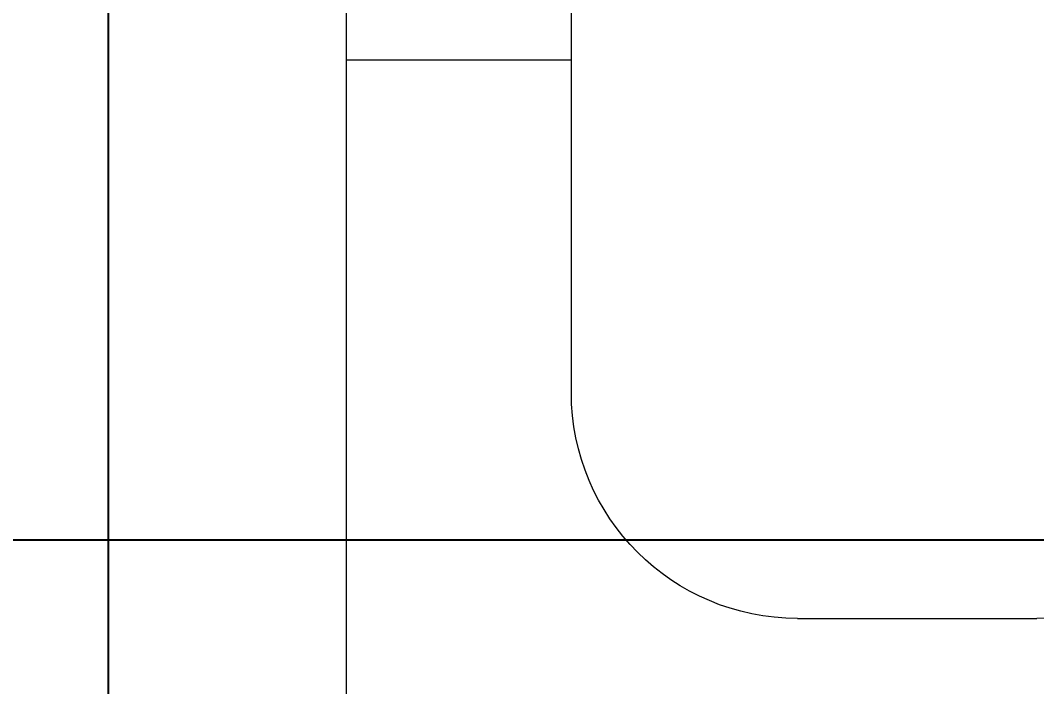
# Model space of a CAD drawing. Extents: x -178977 to 231842, y -29287 to 19916.
# Drawn here: x 16298.3 to 16386.6, y 8127.3 to 8185.1 of the extents above; entities that cross this region are included whole.
import ezdxf
from ezdxf import colors
from ezdxf.entities.mleader import LeaderData, LeaderLine
from ezdxf.math import Vec2, Vec3

# ---------------------------------------------------------------- set-up
doc = ezdxf.new("R2010")
doc.units = 0
doc.header["$LTSCALE"] = 0.25
doc.linetypes.add('DASHDOT', pattern=[25.4, 12.7, -6.35, 0, -6.35])
doc.layers.add('01-First Floor-FUR$0$FALSE CEILING', color=251, linetype='Continuous')
for name, color, linetype, lineweight in [('01-First Floor-FUR$0$LOADING', 253, 'Continuous', 5), ('01-First Floor-FUR$0$NEW Wall', 166, 'Continuous', 5), ('E-LITE-CLNG-CNDT', 6, 'DASHDOT', 35), ('E-POWR-TEXT', 6, 'Continuous', 25)]:
    doc.layers.add(name, color=color, linetype=linetype, lineweight=lineweight)
doc.styles.add('DC_Elc_Romans', font='elc_romans.shx', dxfattribs={"width": 0.7})

# ---------------------------------------------------------------- blocks, each defined once
blk = doc.blocks.new('*X285')
at = {"color": 0}
for p, q in [((5, 3), (5, 3)), ((5, 3), (5, 3)), ((5, 3), (5, 3)), ((5, 3), (5, 3)), ((5, 3), (5, 3)), ((5, 3), (5, 3)), ((5, 3), (5, 3)), ((5, 3), (5, 3)), ((5, 3), (5, 3)), ((5, 3), (5, 3)), ((5, 3), (5, 3)), ((5, 3), (5, 3)), ((5, 3), (5, 3)), ((5, 3), (5, 3)), ((5, 3), (5, 3)), ((5, 3), (5, 3)), ((5, 3), (5, 3)), ((5, 3), (5, 3)), ((5, 3), (5, 3)), ((5, 3), (5, 3)), ((5, 3), (5, 3)), ((5, 3), (5, 3)), ((5, 3), (5, 3)), ((5, 3), (5, 3)), ((5, 3), (5, 3)), ((5, 3), (5, 3)), ((5, 3), (5, 3)), ((5, 3), (5, 3)), ((5, 3), (5, 3)), ((5, 3), (5, 3)), ((5, 3), (5, 3)), ((5, 3), (5, 3)), ((5, 3), (5, 3)), ((5, 3), (5, 3)), ((5, 3), (5, 3)), ((5, 3), (5, 3)), ((5, 3), (5, 3)), ((5, 3), (5, 3)), ((5, 3), (5, 3)), ((5, 3), (5, 3)), ((5, 3), (5, 3)), ((5, 3), (5, 3)), ((5, 3), (5, 3)), ((5, 3), (5, 3)), ((5, 3), (5, 3)), ((5, 3), (5, 3)), ((5, 3), (5, 3)), ((5, 3), (5, 3)), ((5, 3), (5, 3)), ((5, 3), (5, 3)), ((5, 3), (5, 3)), ((5, 3), (5, 3)), ((5, 3), (5, 3)), ((5, 3), (5, 3)), ((5, 3), (5, 3)), ((5, 3), (5, 3)), ((5, 3), (5, 3)), ((5, 3), (5, 3)), ((5, 3), (5, 3)), ((5, 3), (5, 3)), ((5, 3), (5, 3)), ((5, 3), (5, 3)), ((5, 3), (5, 3)), ((5, 3), (5, 3)), ((5, 3), (5, 3)), ((5, 3), (5, 3)), ((6, 3), (5, 3)), ((5, 3), (5, 3)), ((6, 3), (5, 3)), ((5, 3), (5, 3)), ((6, 3), (5, 3)), ((5, 3), (5, 3)), ((6, 3), (5, 3)), ((5, 3), (5, 3)), ((5, 3), (5, 3)), ((5, 3), (5, 3)), ((5, 3), (5, 3)), ((5, 3), (5, 3)), ((5, 3), (5, 3)), ((5, 3), (5, 3)), ((5, 3), (5, 3)), ((5, 3), (5, 3)), ((5, 3), (5, 3)), ((5, 3), (5, 3)), ((5, 3), (5, 3)), ((5, 3), (5, 3)), ((5, 3), (5, 3)), ((5, 3), (5, 3)), ((5, 3), (5, 3)), ((5, 3), (5, 3)), ((5, 3), (5, 3)), ((5, 3), (5, 3)), ((5, 3), (5, 3)), ((5, 3), (5, 3)), ((5, 3), (5, 3)), ((5, 3), (5, 3)), ((6, 3), (6, 3)), ((6, 3), (6, 3)), ((6, 3), (6, 3)), ((6, 3), (6, 3)), ((6, 3), (6, 3)), ((6, 3), (6, 3)), ((6, 3), (6, 3)), ((6, 3), (6, 3)), ((6, 3), (6, 3)), ((6, 3), (6, 3)), ((6, 3), (6, 3)), ((6, 3), (6, 3)), ((6, 3), (6, 3)), ((6, 3), (6, 3)), ((6, 3), (6, 3)), ((6, 3), (6, 3)), ((6, 3), (6, 3)), ((6, 3), (6, 3)), ((6, 3), (6, 3)), ((6, 3), (6, 3)), ((6, 3), (6, 3)), ((6, 3), (6, 3)), ((6, 3), (6, 3)), ((6, 3), (6, 3)), ((6, 3), (6, 3)), ((6, 3), (6, 3)), ((6, 3), (6, 3)), ((6, 3), (6, 3)), ((6, 3), (6, 3)), ((6, 3), (6, 3)), ((6, 3), (6, 3)), ((6, 3), (6, 3)), ((6, 3), (6, 3)), ((6, 3), (6, 3)), ((6, 3), (6, 3)), ((6, 3), (6, 3)), ((6, 3), (6, 3)), ((6, 3), (6, 3)), ((6, 3), (6, 3)), ((6, 3), (6, 3)), ((6, 3), (6, 3)), ((6, 3), (6, 3)), ((6, 3), (6, 3)), ((6, 3), (6, 3)), ((6, 3), (6, 3)), ((6, 3), (6, 3)), ((6, 3), (6, 3)), ((6, 3), (6, 3)), ((6, 3), (6, 3)), ((6, 3), (6, 3)), ((6, 3), (6, 3)), ((6, 3), (6, 3)), ((6, 3), (6, 3)), ((6, 3), (6, 3)), ((6, 3), (6, 3)), ((6, 3), (6, 3)), ((6, 3), (6, 3)), ((6, 3), (6, 3)), ((6, 3), (6, 3)), ((6, 3), (6, 3)), ((6, 3), (6, 3)), ((6, 3), (6, 3)), ((6, 3), (6, 3)), ((6, 3), (6, 3)), ((6, 3), (6, 3)), ((6, 3), (6, 3)), ((6, 3), (6, 3)), ((6, 3), (6, 3)), ((6, 3), (6, 3)), ((6, 3), (6, 3)), ((6, 3), (6, 3)), ((6, 3), (6, 3)), ((6, 3), (6, 3)), ((6, 3), (6, 3)), ((6, 3), (6, 3)), ((6, 3), (6, 3)), ((6, 3), (6, 3)), ((6, 3), (6, 3)), ((6, 3), (6, 3)), ((6, 3), (6, 3)), ((6, 3), (6, 3)), ((6, 3), (6, 3)), ((6, 3), (6, 3)), ((6, 3), (6, 3)), ((6, 3), (6, 3)), ((6, 3), (6, 3)), ((6, 3), (6, 3)), ((6, 3), (6, 3)), ((6, 3), (6, 3)), ((6, 3), (6, 3)), ((6, 3), (6, 3)), ((6, 3), (6, 3)), ((6, 3), (6, 3)), ((6, 3), (6, 3)), ((6, 3), (6, 3)), ((6, 3), (6, 3)), ((6, 3), (6, 3)), ((6, 3), (6, 3)), ((6, 3), (6, 3)), ((6, 3), (6, 3)), ((6, 3), (6, 3)), ((6, 3), (6, 3)), ((6, 3), (6, 3)), ((6, 3), (6, 3)), ((6, 3), (6, 3)), ((6, 3), (6, 3)), ((6, 3), (6, 3)), ((6, 3), (6, 3)), ((6, 3), (6, 3)), ((6, 3), (6, 3)), ((6, 3), (6, 3)), ((6, 3), (6, 3)), ((6, 3), (6, 3)), ((6, 3), (6, 3)), ((6, 3), (6, 3)), ((6, 3), (6, 3)), ((6, 3), (6, 3)), ((6, 3), (6, 3)), ((6, 3), (6, 3)), ((6, 3), (6, 3)), ((6, 3), (6, 3)), ((6, 3), (6, 3)), ((6, 3), (6, 3)), ((6, 3), (6, 3)), ((6, 3), (6, 3)), ((6, 3), (6, 3)), ((6, 3), (6, 3)), ((6, 3), (6, 3)), ((6, 3), (6, 3)), ((6, 3), (6, 3)), ((6, 3), (6, 3)), ((6, 3), (6, 3)), ((6, 3), (6, 3)), ((6, 3), (6, 3)), ((6, 3), (6, 3)), ((6, 3), (6, 3)), ((6, 3), (6, 3)), ((6, 3), (6, 3)), ((6, 3), (6, 3)), ((6, 3), (6, 3)), ((6, 3), (6, 3)), ((6, 3), (6, 3)), ((6, 3), (6, 3)), ((6, 3), (6, 3)), ((6, 3), (6, 3)), ((6, 3), (6, 3)), ((6, 3), (6, 3)), ((6, 3), (6, 3)), ((6, 3), (6, 3)), ((6, 3), (6, 3)), ((6, 3), (6, 3)), ((6, 3), (6, 3)), ((6, 3), (6, 3)), ((6, 3), (6, 3)), ((6, 3), (6, 3)), ((6, 3), (6, 3)), ((6, 3), (6, 3)), ((6, 3), (6, 3)), ((6, 3), (6, 3)), ((6, 3), (6, 3)), ((6, 3), (6, 3)), ((6, 3), (6, 3)), ((6, 3), (6, 3)), ((6, 3), (6, 3)), ((6, 3), (6, 3)), ((6, 3), (6, 3)), ((6, 3), (6, 3)), ((6, 3), (6, 3)), ((6, 3), (6, 3)), ((6, 3), (6, 3)), ((6, 3), (6, 3)), ((6, 3), (6, 3)), ((6, 3), (6, 3)), ((6, 3), (6, 3)), ((6, 3), (6, 3)), ((6, 3), (6, 3)), ((6, 3), (6, 3)), ((6, 3), (6, 3)), ((6, 3), (6, 3)), ((6, 3), (6, 3)), ((6, 3), (6, 3)), ((6, 3), (6, 3)), ((6, 3), (6, 3)), ((6, 3), (6, 3)), ((6, 3), (6, 3)), ((6, 3), (6, 3)), ((6, 3), (6, 3)), ((6, 3), (6, 3)), ((6, 3), (6, 3)), ((6, 3), (6, 3)), ((6, 3), (6, 3)), ((6, 3), (6, 3)), ((6, 3), (6, 3)), ((6, 3), (6, 3)), ((6, 3), (6, 3)), ((6, 3), (6, 3)), ((6, 3), (6, 3)), ((6, 3), (6, 3)), ((6, 3), (6, 3)), ((6, 3), (6, 3)), ((6, 3), (6, 3)), ((6, 3), (6, 3)), ((6, 3), (6, 3)), ((6, 3), (6, 3)), ((6, 3), (5, 3)), ((6, 3), (5, 3)), ((6, 3), (5, 3)), ((6, 3), (5, 3)), ((6, 3), (5, 3)), ((6, 3), (6, 3)), ((6, 3), (6, 3)), ((6, 3), (6, 3)), ((6, 3), (6, 3)), ((6, 3), (6, 3)), ((6, 3), (6, 3)), ((6, 3), (6, 3)), ((6, 3), (6, 3)), ((6, 3), (6, 3)), ((6, 3), (6, 3)), ((6, 3), (6, 3)), ((6, 3), (6, 3)), ((6, 3), (6, 3)), ((6, 3), (6, 3)), ((6, 3), (6, 3)), ((6, 3), (6, 3)), ((6, 3), (6, 3)), ((6, 3), (6, 3)), ((6, 3), (6, 3)), ((6, 3), (6, 3)), ((6, 3), (6, 3)), ((6, 3), (6, 3)), ((6, 3), (6, 3)), ((6, 3), (6, 3)), ((6, 3), (6, 3)), ((6, 3), (6, 3)), ((6, 3), (6, 3)), ((6, 3), (6, 3)), ((6, 3), (6, 3)), ((6, 3), (6, 3)), ((6, 3), (6, 3)), ((6, 3), (6, 3)), ((6, 3), (6, 3)), ((6, 3), (6, 3)), ((6, 3), (6, 3)), ((6, 3), (6, 3)), ((6, 3), (6, 3)), ((6, 3), (6, 3)), ((6, 3), (6, 3)), ((6, 3), (6, 3)), ((6, 3), (6, 3)), ((6, 3), (6, 3)), ((6, 3), (6, 3)), ((6, 3), (6, 3)), ((6, 3), (6, 3)), ((6, 3), (6, 3)), ((6, 3), (6, 3)), ((6, 3), (6, 3)), ((6, 3), (6, 3)), ((6, 3), (6, 3)), ((6, 3), (6, 3)), ((6, 3), (6, 3)), ((6, 3), (6, 3)), ((6, 3), (6, 3)), ((6, 3), (6, 3)), ((6, 3), (6, 3)), ((6, 3), (6, 3)), ((6, 3), (6, 3)), ((6, 3), (6, 3)), ((6, 3), (6, 3)), ((6, 3), (6, 3)), ((6, 3), (6, 3)), ((6, 3), (6, 3)), ((6, 3), (6, 3)), ((6, 3), (6, 3)), ((6, 3), (6, 3)), ((6, 3), (6, 3)), ((6, 3), (6, 3)), ((6, 3), (6, 3)), ((6, 3), (6, 3)), ((6, 3), (6, 3)), ((6, 3), (6, 3)), ((6, 3), (6, 3)), ((6, 3), (6, 3)), ((6, 3), (6, 3)), ((6, 3), (6, 3)), ((6, 3), (6, 3)), ((6, 3), (6, 3)), ((6, 3), (6, 3)), ((6, 3), (6, 3)), ((6, 3), (6, 3)), ((6, 3), (6, 3)), ((6, 3), (6, 3)), ((6, 3), (6, 3)), ((6, 3), (6, 3)), ((6, 3), (6, 3)), ((6, 3), (6, 3)), ((6, 3), (6, 3)), ((6, 3), (6, 3)), ((6, 3), (6, 3)), ((6, 3), (6, 3)), ((6, 3), (6, 3)), ((6, 3), (6, 3)), ((6, 3), (6, 3)), ((6, 3), (6, 3)), ((6, 3), (6, 3)), ((6, 3), (6, 3)), ((6, 3), (6, 3)), ((6, 3), (6, 3)), ((6, 3), (6, 3)), ((6, 3), (6, 3)), ((6, 3), (6, 3)), ((6, 3), (6, 3)), ((6, 3), (6, 3)), ((6, 3), (6, 3)), ((6, 3), (6, 3)), ((6, 3), (6, 3)), ((6, 3), (6, 3)), ((6, 3), (6, 3)), ((6, 3), (6, 3)), ((6, 3), (6, 3)), ((6, 3), (6, 3)), ((6, 3), (6, 3)), ((6, 3), (6, 3)), ((6, 3), (6, 3)), ((6, 3), (6, 3)), ((6, 3), (6, 3)), ((6, 3), (6, 3)), ((6, 3), (6, 3)), ((6, 3), (6, 3)), ((6, 3), (6, 3)), ((6, 3), (6, 3)), ((6, 3), (6, 3)), ((6, 3), (6, 3)), ((6, 3), (6, 3)), ((6, 3), (6, 3)), ((6, 3), (6, 3)), ((6, 3), (6, 3)), ((6, 3), (6, 3)), ((6, 3), (6, 3)), ((6, 3), (6, 3)), ((6, 3), (6, 3)), ((6, 3), (6, 3)), ((6, 3), (6, 3)), ((6, 3), (6, 3)), ((6, 3), (6, 3)), ((6, 3), (6, 3)), ((6, 3), (6, 3)), ((6, 3), (6, 3)), ((6, 3), (6, 3)), ((6, 3), (6, 3)), ((6, 3), (6, 3)), ((6, 3), (6, 3)), ((6, 3), (6, 3)), ((6, 3), (6, 3)), ((6, 3), (6, 3)), ((6, 3), (6, 3)), ((6, 3), (6, 3)), ((6, 3), (6, 3)), ((6, 3), (6, 3)), ((6, 3), (6, 3)), ((6, 3), (6, 3)), ((6, 3), (6, 3)), ((6, 3), (6, 3)), ((6, 3), (6, 3)), ((6, 3), (6, 3)), ((6, 3), (6, 3)), ((6, 3), (6, 3)), ((6, 3), (6, 3)), ((6, 3), (6, 3)), ((6, 3), (6, 3)), ((6, 3), (6, 3)), ((6, 3), (6, 3)), ((6, 3), (6, 3)), ((6, 3), (6, 3)), ((6, 3), (6, 3)), ((6, 3), (6, 3)), ((6, 3), (6, 3)), ((6, 3), (6, 3)), ((6, 3), (6, 3)), ((6, 3), (6, 3)), ((6, 3), (6, 3)), ((6, 3), (6, 3)), ((6, 3), (6, 3)), ((6, 3), (6, 3)), ((6, 3), (6, 3)), ((6, 3), (6, 3)), ((6, 3), (6, 3)), ((6, 3), (6, 3)), ((6, 3), (6, 3)), ((6, 3), (6, 3)), ((6, 3), (6, 3)), ((6, 3), (6, 3)), ((6, 3), (6, 3)), ((6, 3), (6, 3)), ((6, 3), (6, 3)), ((6, 3), (6, 3)), ((6, 3), (6, 3)), ((6, 3), (6, 3)), ((6, 3), (6, 3)), ((6, 3), (6, 3)), ((6, 3), (6, 3)), ((6, 3), (6, 3)), ((6, 3), (6, 3)), ((6, 3), (6, 3)), ((6, 3), (6, 3)), ((6, 3), (6, 3)), ((6, 3), (6, 3)), ((6, 3), (6, 3)), ((6, 3), (6, 3)), ((6, 3), (6, 3)), ((6, 3), (6, 3)), ((6, 3), (6, 3)), ((6, 3), (6, 3)), ((6, 3), (6, 3)), ((6, 3), (6, 3)), ((6, 3), (6, 3)), ((6, 3), (6, 3)), ((6, 3), (6, 3)), ((6, 3), (6, 3)), ((6, 3), (6, 3)), ((6, 3), (6, 3)), ((6, 3), (6, 3)), ((6, 3), (6, 3)), ((6, 3), (6, 3)), ((6, 3), (6, 3)), ((6, 3), (6, 3)), ((6, 3), (6, 3)), ((6, 3), (6, 3)), ((6, 3), (6, 3)), ((6, 3), (6, 3)), ((6, 3), (6, 3)), ((6, 3), (6, 3)), ((6, 3), (6, 3)), ((6, 3), (6, 3)), ((6, 3), (6, 3)), ((6, 3), (6, 3)), ((6, 3), (6, 3)), ((6, 3), (6, 3)), ((6, 3), (6, 3)), ((6, 3), (6, 3)), ((6, 3), (6, 3)), ((6, 3), (6, 3)), ((6, 3), (6, 3)), ((6, 3), (6, 3)), ((6, 3), (6, 3)), ((6, 3), (6, 3)), ((6, 3), (6, 3)), ((6, 3), (6, 3)), ((6, 3), (6, 3)), ((6, 3), (6, 3)), ((6, 3), (6, 3)), ((6, 3), (6, 3)), ((6, 3), (6, 3)), ((6, 3), (6, 3)), ((6, 3), (6, 3)), ((6, 3), (6, 3)), ((6, 3), (6, 3)), ((6, 3), (6, 3)), ((6, 3), (6, 3)), ((6, 3), (6, 3)), ((6, 3), (6, 3)), ((6, 3), (6, 3)), ((6, 3), (6, 3)), ((6, 3), (6, 3)), ((6, 3), (6, 3)), ((6, 3), (6, 3)), ((6, 3), (6, 3)), ((6, 3), (6, 3)), ((6, 3), (6, 3)), ((6, 3), (6, 3)), ((6, 3), (6, 3)), ((6, 3), (6, 3)), ((6, 3), (6, 3)), ((6, 3), (6, 3)), ((6, 3), (6, 3)), ((6, 3), (6, 3)), ((6, 3), (6, 3)), ((6, 3), (6, 3)), ((6, 3), (6, 3)), ((6, 3), (6, 3)), ((6, 3), (6, 3)), ((6, 3), (6, 3)), ((6, 3), (6, 3)), ((6, 3), (6, 3)), ((6, 3), (6, 3)), ((6, 3), (6, 3)), ((6, 3), (6, 3)), ((6, 3), (6, 3)), ((6, 3), (6, 3)), ((6, 3), (6, 3)), ((6, 3), (6, 3)), ((6, 3), (6, 3)), ((6, 3), (6, 3)), ((6, 3), (6, 3)), ((6, 3), (6, 3)), ((6, 3), (6, 3)), ((6, 3), (6, 3)), ((6, 3), (6, 3)), ((6, 3), (6, 3)), ((6, 3), (6, 3)), ((6, 3), (6, 3)), ((6, 3), (6, 3)), ((6, 3), (6, 3)), ((6, 3), (6, 3)), ((6, 3), (6, 3)), ((6, 3), (6, 3)), ((6, 3), (6, 3)), ((6, 3), (6, 3)), ((6, 3), (6, 3)), ((6, 3), (6, 3)), ((6, 3), (6, 3)), ((6, 3), (6, 3)), ((6, 3), (6, 3)), ((6, 3), (6, 3)), ((6, 3), (6, 3)), ((6, 3), (6, 3)), ((6, 3), (6, 3)), ((6, 3), (6, 3)), ((6, 3), (6, 3)), ((6, 3), (6, 3)), ((6, 3), (6, 3)), ((6, 3), (6, 3)), ((6, 3), (6, 3)), ((6, 3), (6, 3)), ((6, 3), (6, 3)), ((6, 3), (6, 3))]:
    blk.add_line(p, q, dxfattribs=at)
blk = doc.blocks.new('*X286')
at = {"color": 0}
for p, q in [((13, 1), (13, 1)), ((13, 1), (13, 1)), ((13, 1), (13, 1)), ((13, 1), (13, 1)), ((13, 1), (13, 1)), ((13, 1), (13, 1)), ((13, 1), (13, 1)), ((13, 1), (13, 1)), ((13, 1), (13, 1)), ((13, 1), (13, 1)), ((13, 1), (13, 1)), ((13, 1), (13, 1)), ((13, 1), (13, 1)), ((13, 1), (13, 1)), ((13, 1), (13, 1)), ((13, 1), (14, 1)), ((13, 1), (14, 1)), ((13, 1), (14, 1)), ((13, 1), (13, 1)), ((13, 1), (13, 1)), ((13, 1), (13, 1)), ((13, 1), (13, 1)), ((13, 1), (13, 1)), ((13, 1), (13, 1)), ((13, 1), (13, 1)), ((13, 1), (13, 1)), ((13, 1), (13, 1)), ((13, 1), (13, 1)), ((13, 1), (13, 1)), ((13, 1), (13, 1)), ((13, 1), (13, 1)), ((13, 1), (13, 1)), ((13, 1), (13, 1)), ((13, 1), (13, 1)), ((13, 1), (13, 1)), ((13, 1), (13, 1)), ((13, 1), (13, 1)), ((13, 1), (13, 1)), ((13, 1), (13, 1)), ((13, 1), (13, 1)), ((13, 1), (13, 1)), ((13, 1), (13, 1)), ((13, 1), (13, 1)), ((13, 1), (13, 1)), ((13, 1), (13, 1)), ((13, 1), (13, 1)), ((13, 1), (13, 1)), ((13, 1), (13, 1)), ((13, 1), (13, 1)), ((13, 1), (13, 1)), ((13, 1), (13, 1)), ((13, 1), (13, 1)), ((13, 1), (13, 1)), ((13, 1), (13, 1)), ((13, 1), (13, 1)), ((13, 1), (13, 1)), ((13, 1), (13, 1)), ((13, 1), (13, 1)), ((13, 1), (13, 1)), ((13, 1), (13, 1)), ((13, 1), (13, 1)), ((13, 1), (13, 1)), ((13, 1), (13, 1)), ((13, 1), (13, 1)), ((13, 1), (13, 1)), ((13, 1), (13, 1)), ((13, 1), (13, 1)), ((13, 1), (13, 1)), ((13, 1), (13, 1)), ((13, 1), (13, 1)), ((13, 1), (13, 1)), ((13, 1), (13, 1)), ((13, 1), (13, 1)), ((13, 1), (13, 1)), ((13, 1), (13, 1)), ((13, 1), (13, 1)), ((13, 1), (13, 1)), ((13, 1), (13, 1)), ((13, 1), (13, 1)), ((13, 1), (13, 1)), ((13, 1), (13, 1)), ((13, 1), (13, 1)), ((13, 1), (13, 1)), ((13, 1), (13, 1)), ((13, 1), (13, 1)), ((13, 1), (13, 1)), ((13, 1), (13, 1)), ((13, 1), (13, 1)), ((13, 1), (13, 1)), ((13, 1), (13, 1)), ((13, 1), (13, 1)), ((13, 1), (13, 1)), ((13, 1), (13, 1)), ((13, 1), (13, 1)), ((13, 1), (13, 1)), ((13, 1), (13, 1)), ((13, 1), (13, 1)), ((13, 1), (13, 1)), ((13, 1), (13, 1)), ((13, 1), (13, 1)), ((13, 1), (13, 1)), ((13, 1), (13, 1)), ((13, 1), (13, 1)), ((13, 1), (13, 1)), ((13, 1), (13, 1)), ((13, 1), (13, 1)), ((13, 1), (13, 1)), ((13, 1), (13, 1)), ((13, 1), (13, 1)), ((13, 1), (13, 1)), ((13, 1), (13, 1)), ((13, 1), (13, 1)), ((13, 1), (13, 1)), ((13, 1), (13, 1)), ((13, 1), (13, 1)), ((13, 1), (13, 1)), ((13, 1), (13, 1)), ((13, 1), (13, 1)), ((13, 1), (13, 1)), ((13, 1), (13, 1)), ((13, 1), (13, 1)), ((13, 1), (13, 1)), ((13, 1), (13, 1)), ((13, 1), (14, 1)), ((13, 0), (13, 0)), ((13, 0), (13, 0)), ((13, 0), (13, 0)), ((13, 0), (13, 0)), ((13, 0), (13, 0)), ((13, 0), (13, 0)), ((13, 0), (13, 0)), ((13, 0), (13, 0)), ((13, 0), (13, 0)), ((13, 0), (13, 0)), ((13, 0), (13, 0)), ((13, 0), (13, 0)), ((13, 0), (13, 0)), ((13, 0), (13, 0)), ((13, 0), (13, 0)), ((13, 0), (13, 0)), ((13, 0), (13, 0)), ((13, 0), (13, 0)), ((13, 0), (13, 0)), ((13, 0), (13, 0)), ((13, 0), (13, 0)), ((13, 0), (13, 0)), ((13, 0), (13, 0)), ((13, 0), (13, 0)), ((13, 0), (13, 0)), ((13, 0), (13, 0)), ((13, 0), (13, 0)), ((13, 0), (13, 0)), ((13, 0), (13, 0)), ((13, 0), (13, 0)), ((13, 0), (13, 0)), ((13, 0), (13, 0)), ((13, 0), (13, 0)), ((13, 0), (13, 0)), ((13, 0), (13, 0)), ((13, 0), (13, 0)), ((13, 0), (13, 0)), ((13, 0), (13, 0)), ((13, 0), (13, 0)), ((13, 0), (13, 0)), ((13, 0), (13, 0)), ((13, 0), (13, 0)), ((13, 0), (13, 0)), ((13, 0), (13, 0)), ((13, 0), (13, 0)), ((13, 0), (13, 0)), ((13, 0), (13, 0)), ((13, 0), (13, 0)), ((13, 0), (14, 0)), ((13, 0), (14, 0)), ((13, 0), (13, 0)), ((13, 0), (14, 0)), ((14, 1), (14, 1)), ((14, 1), (14, 1)), ((14, 1), (14, 1)), ((14, 1), (14, 1)), ((14, 1), (14, 1)), ((14, 1), (14, 1)), ((14, 1), (14, 1)), ((14, 1), (14, 1)), ((14, 1), (14, 1)), ((14, 1), (14, 1)), ((14, 1), (14, 1)), ((14, 1), (14, 1)), ((14, 1), (14, 1)), ((14, 1), (14, 1)), ((14, 1), (14, 1)), ((14, 1), (14, 1)), ((14, 1), (14, 1)), ((14, 1), (14, 1)), ((14, 1), (14, 1)), ((14, 1), (14, 1)), ((14, 1), (14, 1)), ((14, 1), (14, 1)), ((14, 1), (14, 1)), ((14, 1), (14, 1)), ((14, 1), (14, 1)), ((14, 1), (14, 1)), ((14, 1), (14, 1)), ((14, 1), (14, 1)), ((14, 1), (14, 1)), ((14, 1), (14, 1)), ((14, 1), (14, 1)), ((14, 1), (14, 1)), ((14, 1), (14, 1)), ((14, 1), (14, 1)), ((14, 1), (14, 1)), ((14, 1), (14, 1)), ((14, 1), (14, 1)), ((14, 1), (14, 1)), ((14, 1), (14, 1)), ((14, 1), (14, 1)), ((14, 1), (14, 1)), ((14, 1), (14, 1)), ((14, 1), (14, 1)), ((14, 1), (14, 1)), ((14, 1), (14, 1)), ((14, 1), (14, 1)), ((14, 1), (14, 1)), ((14, 1), (14, 1)), ((14, 1), (14, 1)), ((14, 1), (14, 1)), ((14, 1), (14, 1)), ((14, 1), (14, 1)), ((14, 1), (14, 1)), ((14, 1), (14, 1)), ((14, 1), (14, 1)), ((14, 1), (14, 1)), ((14, 1), (14, 1)), ((14, 1), (14, 1)), ((14, 1), (14, 1)), ((14, 1), (14, 1)), ((14, 1), (14, 1)), ((14, 1), (14, 1)), ((14, 1), (14, 1)), ((14, 1), (14, 1)), ((14, 1), (14, 1)), ((14, 1), (14, 1)), ((14, 1), (14, 1)), ((14, 1), (14, 1)), ((14, 1), (14, 1)), ((14, 1), (14, 1)), ((14, 1), (14, 1)), ((14, 1), (14, 1)), ((14, 1), (14, 1)), ((14, 1), (14, 1)), ((14, 1), (14, 1)), ((14, 1), (14, 1)), ((14, 1), (14, 1)), ((14, 1), (14, 1)), ((14, 1), (14, 1)), ((14, 1), (14, 1)), ((14, 1), (14, 1)), ((14, 1), (14, 1)), ((14, 1), (14, 1)), ((14, 1), (14, 1)), ((14, 1), (14, 1)), ((14, 1), (14, 1)), ((14, 1), (14, 1)), ((14, 1), (14, 1)), ((14, 1), (14, 1)), ((14, 1), (14, 1)), ((14, 1), (14, 1)), ((14, 1), (14, 1)), ((14, 1), (14, 1)), ((14, 1), (14, 1)), ((14, 0), (14, 0)), ((14, 0), (14, 0)), ((14, 0), (14, 0)), ((14, 0), (14, 0)), ((14, 0), (14, 0)), ((14, 0), (14, 0)), ((14, 0), (14, 0)), ((14, 0), (14, 0)), ((14, 0), (14, 0)), ((14, 0), (14, 0)), ((14, 0), (14, 0)), ((14, 0), (14, 0)), ((14, 0), (14, 0)), ((14, 0), (14, 0)), ((14, 0), (14, 0)), ((14, 0), (14, 0)), ((14, 0), (14, 0)), ((14, 0), (14, 0)), ((14, 0), (14, 0)), ((14, 0), (14, 0)), ((14, 0), (14, 0)), ((14, 0), (14, 0)), ((14, 0), (14, 0)), ((14, 0), (14, 0)), ((14, 0), (14, 0)), ((14, 0), (14, 0)), ((14, 0), (14, 0)), ((14, 0), (14, 0)), ((14, 0), (14, 0)), ((14, 0), (14, 0)), ((14, 0), (14, 0)), ((14, 0), (14, 0)), ((14, 0), (14, 0)), ((14, 0), (14, 0)), ((14, 0), (14, 0)), ((14, 0), (14, 0)), ((14, 0), (14, 0)), ((14, 0), (14, 0)), ((14, 0), (14, 0)), ((14, 0), (14, 0)), ((14, 0), (14, 0)), ((14, 0), (14, 0)), ((14, 0), (14, 0)), ((14, 0), (14, 0)), ((14, 0), (14, 0)), ((14, 0), (14, 0)), ((14, 0), (14, 0)), ((14, 0), (14, 0)), ((13, 0), (13, 0)), ((13, 0), (14, 0)), ((13, 0), (13, 0)), ((13, 0), (14, 0)), ((13, 0), (13, 0)), ((13, 0), (14, 0)), ((13, 0), (13, 0)), ((13, 0), (13, 0)), ((13, 0), (13, 0)), ((13, 0), (13, 0)), ((13, 0), (14, 0)), ((13, 0), (13, 0)), ((13, 0), (14, 0)), ((13, 0), (13, 0)), ((13, 0), (14, 0)), ((13, 0), (13, 0)), ((13, 0), (14, 0)), ((13, 0), (13, 0)), ((13, 0), (14, 0)), ((13, 0), (13, 0)), ((13, 0), (14, 0)), ((13, 0), (13, 0)), ((13, 0), (14, 0)), ((13, 0), (13, 0)), ((13, 0), (13, 0)), ((13, 0), (13, 0)), ((13, 0), (14, 0)), ((13, 0), (13, 0)), ((13, 0), (14, 0)), ((13, 0), (13, 0)), ((13, 0), (14, 0)), ((13, 0), (13, 0)), ((13, 0), (14, 0)), ((13, 0), (13, 0)), ((13, 0), (13, 0)), ((13, 0), (13, 0)), ((13, 0), (13, 0)), ((13, 0), (13, 0)), ((13, 0), (13, 0)), ((13, 0), (13, 0)), ((13, 0), (13, 0)), ((13, 0), (13, 0)), ((13, 0), (13, 0)), ((13, 0), (13, 0)), ((13, 0), (13, 0)), ((13, 0), (13, 0)), ((13, 0), (13, 0)), ((13, 0), (13, 0)), ((13, 0), (13, 0)), ((13, 0), (13, 0)), ((13, 0), (13, 0)), ((13, 0), (13, 0)), ((13, 0), (13, 0)), ((13, 0), (13, 0)), ((13, 0), (13, 0)), ((13, 0), (13, 0)), ((13, 0), (13, 0)), ((13, 0), (13, 0)), ((13, 0), (13, 0)), ((13, 0), (13, 0)), ((13, 0), (13, 0)), ((13, 0), (13, 0)), ((13, 0), (13, 0)), ((13, 0), (13, 0)), ((13, -1), (13, -1)), ((13, -1), (13, -1)), ((13, -1), (13, -1)), ((13, -1), (13, -1)), ((13, -1), (13, -1)), ((13, -1), (14, -1)), ((13, -1), (13, -1)), ((14, 0), (14, 0)), ((14, 0), (14, 0)), ((14, 0), (14, 0)), ((14, 0), (14, 0)), ((14, 0), (14, 0)), ((14, 0), (14, 0)), ((14, 0), (14, 0)), ((14, 0), (14, 0)), ((14, 0), (14, 0)), ((14, 0), (14, 0)), ((14, 0), (14, 0)), ((14, 0), (14, 0)), ((14, 0), (14, 0)), ((14, 0), (14, 0)), ((14, 0), (14, 0)), ((13, 0), (14, 0)), ((14, 0), (14, 0)), ((14, 0), (14, 0)), ((14, 0), (14, 0)), ((14, 0), (14, 0)), ((14, 0), (14, 0)), ((14, 0), (14, 0)), ((14, 0), (14, 0)), ((14, 0), (14, 0)), ((14, 0), (14, 0)), ((14, 0), (14, 0)), ((14, 0), (14, 0)), ((14, 0), (14, 0)), ((14, 0), (14, 0)), ((14, 0), (14, 0)), ((14, 0), (14, 0)), ((14, 0), (14, 0)), ((14, 0), (14, 0)), ((14, 0), (14, 0)), ((14, 0), (14, 0)), ((14, 0), (14, 0)), ((14, 0), (14, 0)), ((14, 0), (14, 0)), ((14, 0), (14, 0)), ((14, 0), (14, 0)), ((14, 0), (14, 0)), ((14, 0), (14, 0)), ((14, 0), (14, 0)), ((14, 0), (14, 0)), ((14, 0), (14, 0)), ((14, 0), (14, 0)), ((14, 0), (14, 0)), ((14, 0), (14, 0)), ((14, 0), (14, 0)), ((14, 0), (14, 0)), ((14, -1), (14, -1)), ((14, -1), (14, -1)), ((14, -1), (14, -1)), ((14, -1), (14, -1)), ((14, -1), (14, -1))]:
    blk.add_line(p, q, dxfattribs=at)
blk = doc.blocks.new('01-First Floor-FUR$0$GF21018-P')
at = {"color": 0}
for p, q in [((0.220494, 0.475631), (0.220494, 0.067498)), ((0.259626, 0.342207), (0.280396, 0.342207)), ((0.240011, 0.322592), (0.240011, 0.140001)), ((0.220494, 0.293723), (0.240011, 0.293723))]:
    blk.add_line(p, q, dxfattribs=at)
for points in [[(0.240011, 0.293723), (0.240011, 0.293723), (0.240011, 0.293723), (0.240011, 0.293723), (0.240011, 0.293723), (0.240011, 0.293723), (0.240011, 0.293723), (0.240011, 0.293723), (0.240011, 0.293723), (0.240011, 0.293723), (0.240011, 0.293723), (0.240011, 0.293723), (0.240011, 0.293723), (0.240011, 0.293723), (0.240011, 0.293723), (0.240011, 0.293723), (0.240011, 0.293723), (0.240011, 0.293723), (0.240011, 0.293723), (0.240011, 0.293723), (0.240011, 0.293723), (0.240011, 0.293723), (0.240011, 0.293723), (0.240011, 0.293723), (0.240011, 0.293723), (0.240011, 0.293723), (0.240011, 0.293723), (0.240011, 0.293723), (0.240011, 0.293723), (0.240011, 0.293723), (0.240011, 0.293723), (0.240011, 0.293723), (0.240011, 0.293723), (0.240011, 0.293723), (0.240011, 0.293723), (0.240011, 0.293723), (0.240011, 0.293723), (0.240011, 0.293723), (0.240011, 0.293723), (0.240011, 0.293723), (0.240011, 0.293723), (0.240011, 0.293723), (0.240011, 0.293723), (0.240011, 0.293723), (0.240011, 0.293723), (0.240011, 0.293723), (0.240011, 0.293723), (0.240011, 0.293723), (0.240011, 0.293723), (0.240011, 0.293723), (0.240011, 0.293723), (0.240011, 0.293723), (0.240011, 0.293723), (0.240011, 0.293723), (0.240011, 0.293723), (0.240011, 0.293723), (0.240011, 0.293723), (0.240011, 0.293723), (0.240011, 0.293723), (0.240011, 0.293723), (0.240011, 0.293723), (0.240011, 0.293723), (0.240011, 0.293723), (0.240011, 0.293723), (0.240011, 0.293723), (0.240011, 0.293723), (0.240011, 0.293723), (0.240011, 0.293723), (0.240011, 0.293723), (0.240011, 0.293723), (0.240011, 0.293723), (0.240011, 0.293723), (0.240011, 0.293723), (0.240011, 0.293723), (0.240011, 0.293723), (0.240011, 0.293723), (0.240011, 0.293723), (0.240011, 0.293723), (0.240011, 0.293723), (0.240011, 0.293723), (0.240011, 0.293723), (0.240011, 0.293723), (0.240011, 0.293723), (0.240011, 0.293723), (0.240011, 0.293723), (0.240011, 0.293723), (0.240011, 0.293723), (0.240011, 0.293723), (0.240011, 0.293723), (0.240011, 0.293723), (0.240011, 0.293723), (0.240011, 0.293723), (0.240011, 0.293723), (0.240011, 0.293723), (0.240011, 0.293723), (0.240011, 0.293723), (0.240011, 0.293723), (0.240011, 0.293723), (0.240011, 0.293723), (0.240011, 0.293723), (0.240011, 0.293723), (0.240011, 0.293723), (0.240011, 0.293723), (0.240011, 0.293723), (0.240011, 0.293723), (0.240011, 0.293723), (0.240011, 0.293723), (0.240011, 0.293723), (0.240011, 0.293723), (0.240011, 0.293723), (0.240011, 0.293723), (0.240011, 0.293723), (0.240011, 0.293723), (0.240011, 0.293723), (0.240011, 0.293723), (0.240011, 0.293723), (0.240011, 0.293723), (0.240011, 0.293723), (0.240011, 0.293723), (0.240011, 0.293723), (0.240011, 0.293723), (0.240011, 0.293723), (0.240011, 0.293723), (0.240011, 0.293723), (0.240011, 0.293723), (0.240011, 0.293723), (0.240011, 0.293723), (0.240011, 0.293723), (0.240011, 0.293723), (0.240011, 0.293723), (0.240011, 0.293723), (0.240011, 0.293723), (0.240011, 0.293723), (0.240011, 0.293723), (0.240011, 0.293723), (0.240011, 0.293723), (0.240011, 0.293723), (0.240011, 0.293723), (0.240011, 0.293723), (0.240011, 0.293723), (0.240011, 0.293723), (0.240011, 0.293723), (0.240011, 0.293723), (0.240011, 0.293723), (0.240011, 0.293723), (0.240011, 0.293723), (0.240011, 0.293723), (0.240011, 0.293723), (0.240011, 0.293723), (0.240011, 0.293723), (0.240011, 0.293723), (0.240011, 0.293723), (0.240011, 0.293723), (0.240011, 0.293723), (0.240011, 0.293723), (0.240011, 0.293723), (0.240011, 0.293723), (0.240011, 0.293723), (0.240011, 0.293723), (0.240011, 0.293723), (0.240011, 0.293723), (0.240011, 0.293723), (0.240011, 0.293723), (0.240011, 0.293723), (0.240011, 0.293723), (0.240011, 0.293723), (0.240011, 0.293723), (0.240011, 0.293723), (0.240011, 0.293723), (0.240011, 0.293723), (0.240011, 0.293723), (0.240011, 0.293723), (0.240011, 0.293723), (0.240011, 0.293723), (0.240011, 0.293723), (0.240011, 0.293723), (0.240011, 0.293723), (0.240011, 0.293723), (0.240011, 0.293723), (0.240011, 0.293723), (0.240011, 0.293723), (0.240011, 0.293723), (0.240011, 0.293723), (0.240011, 0.293723), (0.240011, 0.293723), (0.240011, 0.293723), (0.240011, 0.293723), (0.240011, 0.293723), (0.240011, 0.293723), (0.240011, 0.293723), (0.240011, 0.293723), (0.240011, 0.293723), (0.240011, 0.293723), (0.240011, 0.293723), (0.240011, 0.293723), (0.240011, 0.293723), (0.240011, 0.293723), (0.240011, 0.293723), (0.240011, 0.293723), (0.240011, 0.293723), (0.240011, 0.293723), (0.240011, 0.293723), (0.240011, 0.293723), (0.240011, 0.293723), (0.240011, 0.293723), (0.240011, 0.293723), (0.240011, 0.293723), (0.240011, 0.293723), (0.240011, 0.293723), (0.240011, 0.293723), (0.240011, 0.293723), (0.240011, 0.293723), (0.240011, 0.293723), (0.240011, 0.293723), (0.240011, 0.293723), (0.240011, 0.293723), (0.240011, 0.293723), (0.240011, 0.293723), (0.240011, 0.293723), (0.240011, 0.293723), (0.240011, 0.293723), (0.240011, 0.293723), (0.240011, 0.293723), (0.240011, 0.293723), (0.240011, 0.293723), (0.240011, 0.293723), (0.240011, 0.293723), (0.240011, 0.293723), (0.240011, 0.293723), (0.240011, 0.293723), (0.240011, 0.293723), (0.240011, 0.293723), (0.240011, 0.293723), (0.240011, 0.293723), (0.240011, 0.293723), (0.240011, 0.293723), (0.240011, 0.293723), (0.240011, 0.293723), (0.240011, 0.293723), (0.240011, 0.293723), (0.240011, 0.293723), (0.240011, 0.293723), (0.240011, 0.293723), (0.240011, 0.293723), (0.240011, 0.293723), (0.240011, 0.293723), (0.240011, 0.293723), (0.240011, 0.293723), (0.240011, 0.293723), (0.240011, 0.293723), (0.240011, 0.293723), (0.240011, 0.293723), (0.240011, 0.293723), (0.240011, 0.293723), (0.240011, 0.293723), (0.240011, 0.293723), (0.240011, 0.293723), (0.240011, 0.293723), (0.240011, 0.293723), (0.240011, 0.293723), (0.240011, 0.293723), (0.240011, 0.293723), (0.240011, 0.293723), (0.240011, 0.293723), (0.240011, 0.293723), (0.240011, 0.293723), (0.240011, 0.293723), (0.240011, 0.293723), (0.240011, 0.293723), (0.240011, 0.293723), (0.240011, 0.293723), (0.240011, 0.293723), (0.240011, 0.293723), (0.240011, 0.293723), (0.240011, 0.293723), (0.240011, 0.293723), (0.240011, 0.293723)], [(0.240011, 0.293723), (0.240011, 0.293723), (0.240011, 0.293723), (0.240011, 0.293723), (0.240011, 0.293723), (0.240011, 0.293723), (0.240011, 0.293723), (0.240011, 0.293723), (0.240011, 0.293723), (0.240011, 0.293723), (0.240011, 0.293723), (0.240011, 0.293723), (0.240011, 0.293723), (0.240011, 0.293723), (0.240011, 0.293723), (0.240011, 0.293723), (0.240011, 0.293723), (0.240011, 0.293723), (0.240011, 0.293723), (0.240011, 0.293723), (0.240011, 0.293723), (0.240011, 0.293723), (0.240011, 0.293723), (0.240011, 0.293723), (0.240011, 0.293723), (0.240011, 0.293723), (0.240011, 0.293723), (0.240011, 0.293723), (0.240011, 0.293723), (0.240011, 0.293723), (0.240011, 0.293723), (0.240011, 0.293723), (0.240011, 0.293723), (0.240011, 0.293723), (0.240011, 0.293723), (0.240011, 0.293723), (0.240011, 0.293723), (0.240011, 0.293723), (0.240011, 0.293723), (0.240011, 0.293723), (0.240011, 0.293723), (0.240011, 0.293723), (0.240011, 0.293723), (0.240011, 0.293723), (0.240011, 0.293723), (0.240011, 0.293723), (0.240011, 0.293723), (0.240011, 0.293723), (0.240011, 0.293723), (0.240011, 0.293723), (0.240011, 0.293723), (0.240011, 0.293723), (0.240011, 0.293723), (0.240011, 0.293723), (0.240011, 0.293723), (0.240011, 0.293723), (0.240011, 0.293723), (0.240011, 0.293723), (0.240011, 0.293723), (0.240011, 0.293723), (0.240011, 0.293723), (0.240011, 0.293723), (0.240011, 0.293723), (0.240011, 0.293723), (0.240011, 0.293723), (0.240011, 0.293723), (0.240011, 0.293723), (0.240011, 0.293723), (0.240011, 0.293723), (0.240011, 0.293723), (0.240011, 0.293723), (0.240011, 0.293723), (0.240011, 0.293723), (0.240011, 0.293723), (0.240011, 0.293723), (0.240011, 0.293723), (0.240011, 0.293723), (0.240011, 0.293723), (0.240011, 0.293723), (0.240011, 0.293723), (0.240011, 0.293723), (0.240011, 0.293723), (0.240011, 0.293723), (0.240011, 0.293723), (0.240011, 0.293723), (0.240011, 0.293723), (0.240011, 0.293723), (0.240011, 0.293723), (0.240011, 0.293723), (0.240011, 0.293723), (0.240011, 0.293723), (0.240011, 0.293723), (0.240011, 0.293723), (0.240011, 0.293723), (0.240011, 0.293723), (0.240011, 0.293723), (0.240011, 0.293723), (0.240011, 0.293723), (0.240011, 0.293723), (0.240011, 0.293723), (0.240011, 0.293723), (0.240011, 0.293723), (0.240011, 0.293723), (0.240011, 0.293723), (0.240011, 0.293723), (0.240011, 0.293723), (0.240011, 0.293723), (0.240011, 0.293723), (0.240011, 0.293723), (0.240011, 0.293723), (0.240011, 0.293723), (0.240011, 0.293723), (0.240011, 0.293723), (0.240011, 0.293723), (0.240011, 0.293723), (0.240011, 0.293723), (0.240011, 0.293723), (0.240011, 0.293723), (0.240011, 0.293723), (0.240011, 0.293723), (0.240011, 0.293723), (0.240011, 0.293723), (0.240011, 0.293723), (0.240011, 0.293723), (0.240011, 0.293723), (0.240011, 0.293723), (0.240011, 0.293723), (0.240011, 0.293723), (0.240011, 0.293723), (0.240011, 0.293723), (0.240011, 0.293723), (0.240011, 0.293723), (0.240011, 0.293723), (0.240011, 0.293723), (0.240011, 0.293723), (0.240011, 0.293723), (0.240011, 0.293723), (0.240011, 0.293723), (0.240011, 0.293723), (0.240011, 0.293723), (0.240011, 0.293723), (0.240011, 0.293723), (0.240011, 0.293723), (0.240011, 0.293723), (0.240011, 0.293723), (0.240011, 0.293723), (0.240011, 0.293723), (0.240011, 0.293723), (0.240011, 0.293723), (0.240011, 0.293723), (0.240011, 0.293723), (0.240011, 0.293723), (0.240011, 0.293723), (0.240011, 0.293723), (0.240011, 0.293723), (0.240011, 0.293723), (0.240011, 0.293723), (0.240011, 0.293723), (0.240011, 0.293723), (0.240011, 0.293723), (0.240011, 0.293723), (0.240011, 0.293723), (0.240011, 0.293723), (0.240011, 0.293723), (0.240011, 0.293723), (0.240011, 0.293723), (0.240011, 0.293723), (0.240011, 0.293723), (0.240011, 0.293723), (0.240011, 0.293723), (0.240011, 0.293723), (0.240011, 0.293723), (0.240011, 0.293723), (0.240011, 0.293723), (0.240011, 0.293723), (0.240011, 0.293723), (0.240011, 0.293723), (0.240011, 0.293723), (0.240011, 0.293723), (0.240011, 0.293723), (0.240011, 0.293723), (0.240011, 0.293723), (0.240011, 0.293723), (0.240011, 0.293723), (0.240011, 0.293723), (0.240011, 0.293723), (0.240011, 0.293723), (0.240011, 0.293723), (0.240011, 0.293723), (0.240011, 0.293723), (0.240011, 0.293723), (0.240011, 0.293723), (0.240011, 0.293723), (0.240011, 0.293723), (0.240011, 0.293723), (0.240011, 0.293723), (0.240011, 0.293723), (0.240011, 0.293723), (0.240011, 0.293723), (0.240011, 0.293723), (0.240011, 0.293723), (0.240011, 0.293723), (0.240011, 0.293723), (0.240011, 0.293723), (0.240011, 0.293723), (0.240011, 0.293723), (0.240011, 0.293723), (0.240011, 0.293723), (0.240011, 0.293723), (0.240011, 0.293723), (0.240011, 0.293723), (0.240011, 0.293723), (0.240011, 0.293723), (0.240011, 0.293723), (0.240011, 0.293723), (0.240011, 0.293723), (0.240011, 0.293723), (0.240011, 0.293723), (0.240011, 0.293723)], [(0.240011, 0.293723), (0.240011, 0.293723), (0.240011, 0.293723), (0.240011, 0.293723), (0.240011, 0.293723), (0.240011, 0.293723), (0.240011, 0.293723), (0.240011, 0.293723), (0.240011, 0.293723), (0.240011, 0.293723), (0.240011, 0.293723), (0.240011, 0.293723), (0.240011, 0.293723), (0.240011, 0.293723), (0.240011, 0.293723), (0.240011, 0.293723), (0.240011, 0.293723), (0.240011, 0.293723), (0.240011, 0.293723), (0.240011, 0.293723), (0.240011, 0.293723), (0.240011, 0.293723), (0.240011, 0.293723), (0.240011, 0.293723), (0.240011, 0.293723), (0.240011, 0.293723), (0.240011, 0.293723), (0.240011, 0.293723), (0.240011, 0.293723), (0.240011, 0.293723), (0.240011, 0.293723), (0.240011, 0.293723), (0.240011, 0.293723), (0.240011, 0.293723), (0.240011, 0.293723), (0.240011, 0.293723), (0.240011, 0.293723), (0.240011, 0.293723), (0.240011, 0.293723), (0.240011, 0.293723), (0.240011, 0.293723), (0.240011, 0.293723), (0.240011, 0.293723), (0.240011, 0.293723), (0.240011, 0.293723), (0.240011, 0.293723), (0.240011, 0.293723), (0.240011, 0.293723), (0.240011, 0.293723), (0.240011, 0.293723), (0.240011, 0.293723), (0.240011, 0.293723), (0.240011, 0.293723), (0.240011, 0.293723), (0.240011, 0.293723), (0.240011, 0.293723), (0.240011, 0.293723), (0.240011, 0.293723), (0.240011, 0.293723), (0.240011, 0.293723), (0.240011, 0.293723), (0.240011, 0.293723), (0.240011, 0.293723), (0.240011, 0.293723), (0.240011, 0.293723), (0.240011, 0.293723), (0.240011, 0.293723), (0.240011, 0.293723), (0.240011, 0.293723), (0.240011, 0.293723), (0.240011, 0.293723), (0.240011, 0.293723), (0.240011, 0.293723), (0.240011, 0.293723), (0.240011, 0.293723), (0.240011, 0.293723), (0.240011, 0.293723), (0.240011, 0.293723), (0.240011, 0.293723), (0.240011, 0.293723), (0.240011, 0.293723), (0.240011, 0.293723), (0.240011, 0.293723), (0.240011, 0.293723), (0.240011, 0.293723), (0.240011, 0.293723), (0.240011, 0.293723), (0.240011, 0.293723), (0.240011, 0.293723), (0.240011, 0.293723), (0.240011, 0.293723), (0.240011, 0.293723), (0.240011, 0.293723), (0.240011, 0.293723), (0.240011, 0.293723), (0.240011, 0.293723), (0.240011, 0.293723), (0.240011, 0.293723), (0.240011, 0.293723), (0.240011, 0.293723), (0.240011, 0.293723), (0.240011, 0.293723), (0.240011, 0.293723), (0.240011, 0.293723), (0.240011, 0.293723), (0.240011, 0.293723), (0.240011, 0.293723), (0.240011, 0.293723), (0.240011, 0.293723), (0.240011, 0.293723), (0.240011, 0.293723), (0.240011, 0.293723), (0.240011, 0.293723), (0.240011, 0.293723), (0.240011, 0.293723), (0.240011, 0.293723), (0.240011, 0.293723), (0.240011, 0.293723), (0.240011, 0.293723), (0.240011, 0.293723), (0.240011, 0.293723), (0.240011, 0.293723), (0.240011, 0.293723), (0.240011, 0.293723), (0.240011, 0.293723), (0.240011, 0.293723), (0.240011, 0.293723), (0.240011, 0.293723), (0.240011, 0.293723), (0.240011, 0.293723), (0.240011, 0.293723), (0.240011, 0.293723), (0.240011, 0.293723), (0.240011, 0.293723), (0.240011, 0.293723), (0.240011, 0.293723), (0.240011, 0.293723), (0.240011, 0.293723), (0.240011, 0.293723), (0.240011, 0.293723), (0.240011, 0.293723), (0.240011, 0.293723), (0.240011, 0.293723), (0.240011, 0.293723), (0.240011, 0.293723), (0.240011, 0.293723), (0.240011, 0.293723), (0.240011, 0.293723), (0.240011, 0.293723), (0.240011, 0.293723), (0.240011, 0.293723), (0.240011, 0.293723), (0.240011, 0.293723), (0.240011, 0.293723), (0.240011, 0.293723), (0.240011, 0.293723), (0.240011, 0.293723), (0.240011, 0.293723), (0.240011, 0.293723), (0.240011, 0.293723), (0.240011, 0.293723), (0.240011, 0.293723), (0.240011, 0.293723), (0.240011, 0.293723), (0.240011, 0.293723), (0.240011, 0.293723), (0.240011, 0.293723), (0.240011, 0.293723), (0.240011, 0.293723), (0.240011, 0.293723), (0.240011, 0.293723), (0.240011, 0.293723), (0.240011, 0.293723), (0.240011, 0.293723), (0.240011, 0.293723), (0.240011, 0.293723), (0.240011, 0.293723), (0.240011, 0.293723), (0.240011, 0.293723), (0.240011, 0.293723), (0.240011, 0.293723), (0.240011, 0.293723), (0.240011, 0.293723), (0.240011, 0.293723), (0.240011, 0.293723), (0.240011, 0.293723), (0.240011, 0.293723), (0.240011, 0.293723), (0.240011, 0.293723), (0.240011, 0.293723), (0.240011, 0.293723), (0.240011, 0.293723), (0.240011, 0.293723), (0.240011, 0.293723), (0.240011, 0.293723), (0.240011, 0.293723), (0.240011, 0.293723), (0.240011, 0.293723), (0.240011, 0.293723), (0.240011, 0.293723), (0.240011, 0.293723), (0.240011, 0.293723), (0.240011, 0.293723), (0.240011, 0.293723), (0.240011, 0.293723), (0.240011, 0.293723), (0.240011, 0.293723), (0.240011, 0.293723), (0.240011, 0.293723), (0.240011, 0.293723), (0.240011, 0.293723), (0.240011, 0.293723), (0.240011, 0.293723), (0.240011, 0.293723)]]:
    blk.add_lwpolyline(points, close=True, dxfattribs=at)
for centre, start, end in [((0.259626, 0.322592), 90, 180), ((0.280396, 0.322592), 0, 90)]:
    blk.add_arc(centre, 0.019615, start, end, dxfattribs=at)
at = {"layer": '01-First Floor-FUR$0$NEW Wall', "color": 0, "linetype": 'Continuous'}
for points in [[(0.240011, 0.293723), (0.240011, 0.293723), (0.240011, 0.293723), (0.240011, 0.293723), (0.240011, 0.293723), (0.240011, 0.293723), (0.240011, 0.293723), (0.240011, 0.293723)], [(0.240011, 0.293723), (0.240011, 0.293723), (0.240011, 0.293723), (0.240011, 0.293723), (0.240011, 0.293723), (0.240011, 0.293723), (0.240011, 0.293723)], [(0.240011, 0.293723), (0.240011, 0.293723), (0.240011, 0.293723), (0.240011, 0.293723), (0.240011, 0.293723), (0.240011, 0.293723), (0.240011, 0.293723), (0.240011, 0.293723), (0.240011, 0.293723)], [(0.240011, 0.293723), (0.240011, 0.293723), (0.240011, 0.293723), (0.240011, 0.293723), (0.240011, 0.293723), (0.240011, 0.293723), (0.240011, 0.293723), (0.240011, 0.293723), (0.240011, 0.293723), (0.240011, 0.293723)], [(0.240011, 0.293723), (0.240011, 0.293723), (0.240011, 0.293723), (0.240011, 0.293723), (0.240011, 0.293723), (0.240011, 0.293723), (0.240011, 0.293723), (0.240011, 0.293723), (0.240011, 0.293723), (0.240011, 0.293723), (0.240011, 0.293723), (0.240011, 0.293723), (0.240011, 0.293723), (0.240011, 0.293723), (0.240011, 0.293723)], [(0.240011, 0.293723), (0.240011, 0.293723), (0.240011, 0.293723), (0.240011, 0.293723), (0.240011, 0.293723), (0.240011, 0.293723), (0.240011, 0.293723), (0.240011, 0.293723), (0.240011, 0.293723), (0.240011, 0.293723)], [(0.240011, 0.293723), (0.240011, 0.293723), (0.240011, 0.293723), (0.240011, 0.293723), (0.240011, 0.293723), (0.240011, 0.293723), (0.240011, 0.293723), (0.240011, 0.293723), (0.240011, 0.293723), (0.240011, 0.293723)], [(0.240011, 0.293723), (0.240011, 0.293723), (0.240011, 0.293723), (0.240011, 0.293723), (0.240011, 0.293723), (0.240011, 0.293723), (0.240011, 0.293723), (0.240011, 0.293723), (0.240011, 0.293723), (0.240011, 0.293723)], [(0.240011, 0.293723), (0.240011, 0.293723), (0.240011, 0.293723), (0.240011, 0.293723), (0.240011, 0.293723), (0.240011, 0.293723), (0.240011, 0.293723), (0.240011, 0.293723), (0.240011, 0.293723), (0.240011, 0.293723), (0.240011, 0.293723), (0.240011, 0.293723), (0.240011, 0.293723), (0.240011, 0.293723), (0.240011, 0.293723), (0.240011, 0.293723), (0.240011, 0.293723), (0.240011, 0.293723)], [(0.240011, 0.293723), (0.240011, 0.293723), (0.240011, 0.293723), (0.240011, 0.293723), (0.240011, 0.293723), (0.240011, 0.293723), (0.240011, 0.293723), (0.240011, 0.293723), (0.240011, 0.293723), (0.240011, 0.293723), (0.240011, 0.293723), (0.240011, 0.293723)], [(0.240011, 0.293723), (0.240011, 0.293723), (0.240011, 0.293723), (0.240011, 0.293723), (0.240011, 0.293723), (0.240011, 0.293723), (0.240011, 0.293723)], [(0.240011, 0.293723), (0.240011, 0.293723), (0.240011, 0.293723), (0.240011, 0.293723), (0.240011, 0.293723), (0.240011, 0.293723), (0.240011, 0.293723), (0.240011, 0.293723), (0.240011, 0.293723), (0.240011, 0.293723), (0.240011, 0.293723), (0.240011, 0.293723), (0.240011, 0.293723), (0.240011, 0.293723), (0.240011, 0.293723), (0.240011, 0.293723), (0.240011, 0.293723), (0.240011, 0.293723), (0.240011, 0.293723), (0.240011, 0.293723), (0.240011, 0.293723), (0.240011, 0.293723), (0.240011, 0.293723), (0.240011, 0.293723), (0.240011, 0.293723), (0.240011, 0.293723), (0.240011, 0.293723), (0.240011, 0.293723), (0.240011, 0.293723), (0.240011, 0.293723), (0.240011, 0.293723), (0.240011, 0.293723), (0.240011, 0.293723), (0.240011, 0.293723), (0.240011, 0.293723), (0.240011, 0.293723), (0.240011, 0.293723), (0.240011, 0.293723), (0.240011, 0.293723), (0.240011, 0.293723), (0.240011, 0.293723), (0.240011, 0.293723), (0.240011, 0.293723), (0.240011, 0.293723), (0.240011, 0.293723), (0.240011, 0.293723), (0.240011, 0.293723), (0.240011, 0.293723), (0.240011, 0.293723), (0.240011, 0.293723), (0.240011, 0.293723), (0.240011, 0.293723), (0.240011, 0.293723), (0.240011, 0.293723), (0.240011, 0.293723), (0.240011, 0.293723), (0.240011, 0.293723), (0.240011, 0.293723), (0.240011, 0.293723), (0.240011, 0.293723), (0.240011, 0.293723), (0.240011, 0.293723), (0.240011, 0.293723), (0.240011, 0.293723), (0.240011, 0.293723), (0.240011, 0.293723), (0.240011, 0.293723), (0.240011, 0.293723), (0.240011, 0.293723), (0.240011, 0.293723), (0.240011, 0.293723), (0.240011, 0.293723), (0.240011, 0.293723), (0.240011, 0.293723), (0.240011, 0.293723), (0.240011, 0.293723), (0.240011, 0.293723), (0.240011, 0.293723), (0.240011, 0.293723), (0.240011, 0.293723), (0.240011, 0.293723), (0.240011, 0.293723), (0.240011, 0.293723), (0.240011, 0.293723), (0.240011, 0.293723), (0.240011, 0.293723), (0.240011, 0.293723), (0.240011, 0.293723), (0.240011, 0.293723), (0.240011, 0.293723), (0.240011, 0.293723), (0.240011, 0.293723), (0.240011, 0.293723), (0.240011, 0.293723), (0.240011, 0.293723), (0.240011, 0.293723), (0.240011, 0.293723), (0.240011, 0.293723), (0.240011, 0.293723), (0.240011, 0.293723), (0.240011, 0.293723), (0.240011, 0.293723), (0.240011, 0.293723), (0.240011, 0.293723), (0.240011, 0.293723), (0.240011, 0.293723), (0.240011, 0.293723), (0.240011, 0.293723), (0.240011, 0.293723), (0.240011, 0.293723), (0.240011, 0.293723)], [(0.240011, 0.293723), (0.240011, 0.293723), (0.240011, 0.293723), (0.240011, 0.293723), (0.240011, 0.293723), (0.240011, 0.293723), (0.240011, 0.293723), (0.240011, 0.293723), (0.240011, 0.293723), (0.240011, 0.293723), (0.240011, 0.293723), (0.240011, 0.293723), (0.240011, 0.293723), (0.240011, 0.293723), (0.240011, 0.293723), (0.240011, 0.293723), (0.240011, 0.293723)], [(0.240011, 0.293723), (0.240011, 0.293723), (0.240011, 0.293723), (0.240011, 0.293723), (0.240011, 0.293723), (0.240011, 0.293723), (0.240011, 0.293723), (0.240011, 0.293723), (0.240011, 0.293723), (0.240011, 0.293723), (0.240011, 0.293723), (0.240011, 0.293723), (0.240011, 0.293723), (0.240011, 0.293723), (0.240011, 0.293723), (0.240011, 0.293723), (0.240011, 0.293723), (0.240011, 0.293723), (0.240011, 0.293723), (0.240011, 0.293723), (0.240011, 0.293723), (0.240011, 0.293723), (0.240011, 0.293723), (0.240011, 0.293723), (0.240011, 0.293723), (0.240011, 0.293723), (0.240011, 0.293723), (0.240011, 0.293723), (0.240011, 0.293723), (0.240011, 0.293723), (0.240011, 0.293723), (0.240011, 0.293723), (0.240011, 0.293723), (0.240011, 0.293723), (0.240011, 0.293723), (0.240011, 0.293723), (0.240011, 0.293723), (0.240011, 0.293723), (0.240011, 0.293723), (0.240011, 0.293723), (0.240011, 0.293723), (0.240011, 0.293723), (0.240011, 0.293723), (0.240011, 0.293723), (0.240011, 0.293723), (0.240011, 0.293723), (0.240011, 0.293723), (0.240011, 0.293723), (0.240011, 0.293723), (0.240011, 0.293723), (0.240011, 0.293723), (0.240011, 0.293723), (0.240011, 0.293723), (0.240011, 0.293723), (0.240011, 0.293723), (0.240011, 0.293723), (0.240011, 0.293723), (0.240011, 0.293723), (0.240011, 0.293723), (0.240011, 0.293723), (0.240011, 0.293723), (0.240011, 0.293723), (0.240011, 0.293723), (0.240011, 0.293723), (0.240011, 0.293723), (0.240011, 0.293723), (0.240011, 0.293723), (0.240011, 0.293723), (0.240011, 0.293723), (0.240011, 0.293723), (0.240011, 0.293723), (0.240011, 0.293723), (0.240011, 0.293723), (0.240011, 0.293723), (0.240011, 0.293723), (0.240011, 0.293723), (0.240011, 0.293723), (0.240011, 0.293723), (0.240011, 0.293723), (0.240011, 0.293723), (0.240011, 0.293723), (0.240011, 0.293723), (0.240011, 0.293723), (0.240011, 0.293723), (0.240011, 0.293723), (0.240011, 0.293723), (0.240011, 0.293723), (0.240011, 0.293723), (0.240011, 0.293723)], [(0.240011, 0.293723), (0.240011, 0.293723), (0.240011, 0.293723), (0.240011, 0.293723), (0.240011, 0.293723), (0.240011, 0.293723), (0.240011, 0.293723), (0.240011, 0.293723), (0.240011, 0.293723), (0.240011, 0.293723), (0.240011, 0.293723), (0.240011, 0.293723), (0.240011, 0.293723), (0.240011, 0.293723), (0.240011, 0.293723), (0.240011, 0.293723), (0.240011, 0.293723), (0.240011, 0.293723), (0.240011, 0.293723), (0.240011, 0.293723), (0.240011, 0.293723), (0.240011, 0.293723), (0.240011, 0.293723), (0.240011, 0.293723), (0.240011, 0.293723), (0.240011, 0.293723), (0.240011, 0.293723), (0.240011, 0.293723), (0.240011, 0.293723), (0.240011, 0.293723), (0.240011, 0.293723), (0.240011, 0.293723), (0.240011, 0.293723), (0.240011, 0.293723), (0.240011, 0.293723), (0.240011, 0.293723), (0.240011, 0.293723), (0.240011, 0.293723), (0.240011, 0.293723), (0.240011, 0.293723), (0.240011, 0.293723), (0.240011, 0.293723), (0.240011, 0.293723), (0.240011, 0.293723), (0.240011, 0.293723), (0.240011, 0.293723), (0.240011, 0.293723), (0.240011, 0.293723), (0.240011, 0.293723), (0.240011, 0.293723), (0.240011, 0.293723), (0.240011, 0.293723), (0.240011, 0.293723), (0.240011, 0.293723)]]:
    blk.add_lwpolyline(points, dxfattribs=at)
at = {"color": 0}
for name, xscale, yscale, zscale in [('*X285', 8.59375e-11, 8.59375e-11, 8.59375e-11), ('*X286', 5.5e-11, 5.5e-11, 5.5e-11)]:
    blk.add_blockref(name, (0.240011, 0.293723), dxfattribs=dict(at, xscale=xscale, yscale=yscale, zscale=zscale))
blk = doc.blocks.new('01-First Floor-FUR')
at = {"layer": '01-First Floor-FUR$0$FALSE CEILING', "linetype": 'Continuous'}
for p, q in [((16306, 4540), (16306, 8610)), ((15106, 8140), (19115.564, 8140))]:
    blk.add_line(p, q, dxfattribs=at)
at = {"layer": '01-First Floor-FUR$0$LOADING', "extrusion": (-2.24021e-05, 7.77426e-06, 1), "xscale": -1000, "yscale": 1000.000000000001, "zscale": 1000, "rotation": 180.0014107650308}
blk.add_blockref('01-First Floor-FUR$0$GF21018-P', (16106.153, 8475.379, -0.42), dxfattribs=at)

msp = doc.modelspace()

# ---------------------------------------------------------------- block references
at = {"layer": 'E-LITE-CLNG-CNDT'}
msp.add_blockref('01-First Floor-FUR', (0, 0), dxfattribs=at)

# ---------------------------------------------------------------- leaders
at = {"layer": 'E-POWR-TEXT'}
ml = msp.add_multileader_mtext('Standard', dxfattribs=at)
ml.set_content('FOR EXHAUST FAN EF-1', color=256, style='DC_Elc_Romans')
ml.set_leader_properties(color=45)
ml.build(insert=Vec2(0, 0))
ml.multileader.update_dxf_attribs({"dogleg_length": 2, "arrow_head_size": 200, "scale": 100})
ctx = ml.context
ctx.base_point, ctx.scale, ctx.char_height, ctx.arrow_head_size, ctx.landing_gap_size, ctx.plane_origin = Vec3(14454.638, 9340.809, -0.104), 100, 200, 200, 200, Vec3(11677.982, 6973.043, -0.104)
notes = []
notes.append((ctx, [(0, (1, 1, 0), (14369.944, 9340.809, -0.104), (1, 0), 84.694, [(0, [(13860.923, 8050.198, -0.104)], 0, [])])]))
ctx.mtext.insert, ctx.mtext.flow_direction = Vec3(14654.638, 9440.809, -0.104), 5
for ctx, leaders in notes:
    for number, flags, end, landing, length, lines in leaders:
        leader = LeaderData()
        leader.index, (leader.has_last_leader_line, leader.has_dogleg_vector, leader.attachment_direction) = number, flags
        leader.last_leader_point, leader.dogleg_vector, leader.dogleg_length = Vec3(end), Vec3(landing), length
        for number, points, colour, breaks in lines:
            line = LeaderLine()
            line.index, line.vertices, line.color, line.breaks = number, Vec3.list(points), colors.encode_raw_color(colour), breaks
            leader.lines.append(line)
        ctx.leaders.append(leader)

doc.saveas('drawing.dxf')
